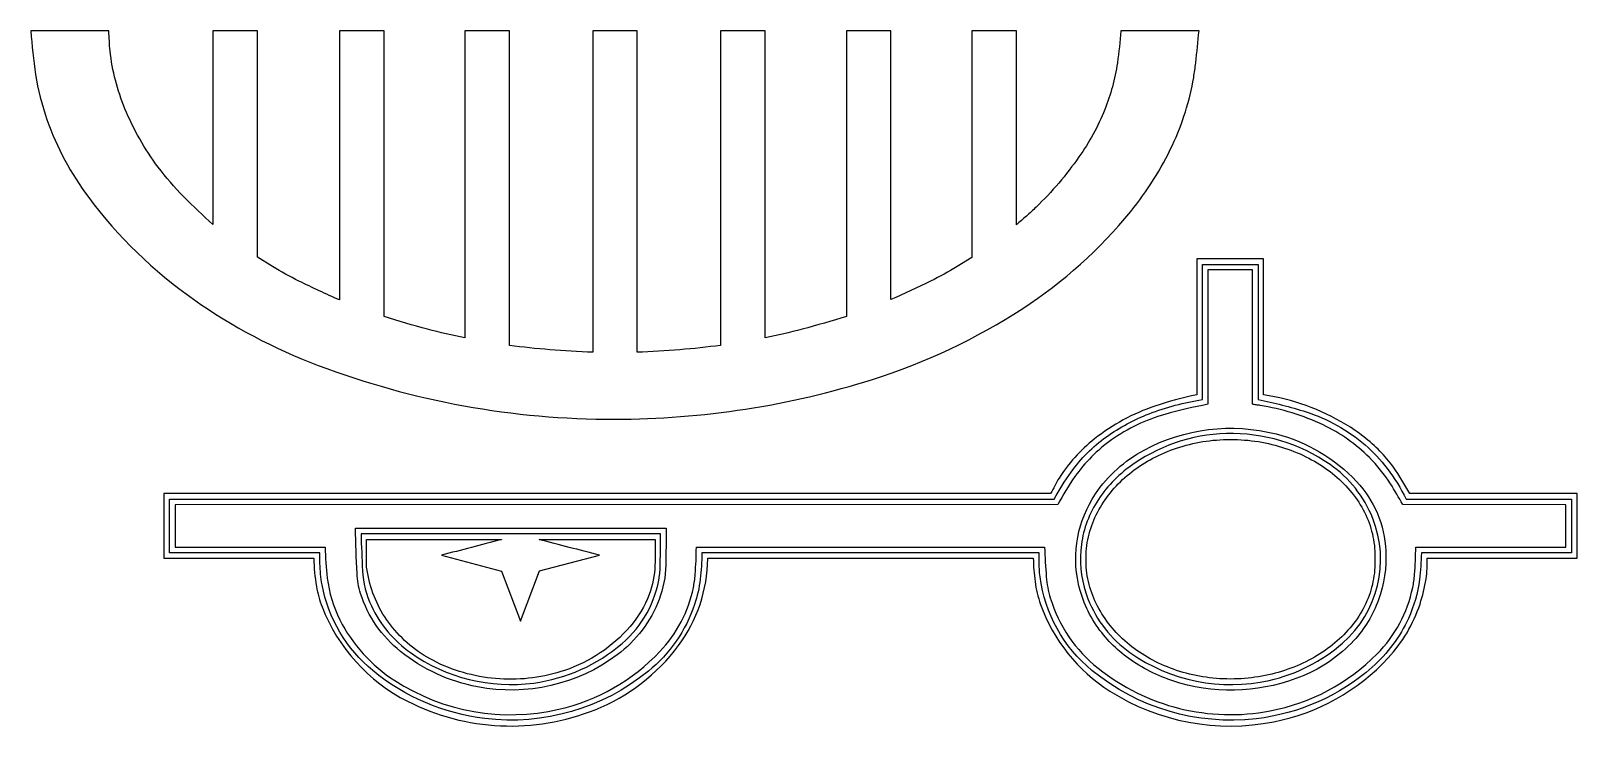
# Model space of a CAD drawing. Extents: x 1334 to 1612, y -545 to -421.
import ezdxf

# ---------------------------------------------------------------- set-up
doc = ezdxf.new("R2010")
doc.units = 0
doc.layers.add('6MM_ENGRAVE', color=245, linetype='CONTINUOUS')

msp = doc.modelspace()

# ---------------------------------------------------------------- linework, layer by layer
at = {"layer": '6MM_ENGRAVE'}
for points in [[(1334.1, -420.56, 0.024078), (1334.94, -428.38, 0.045994), (1336.98, -436.48, 0.076075), (1344.48, -450.49, 0.078784), (1363.32, -468.78, 0.063257), (1385.71, -480.64, 0.090833), (1439.04, -490.32, 0.037903), (1462.56, -488.5, 0.03817), (1485.36, -483.17, 0.067737), (1512.37, -470.42, 0.077648), (1531.78, -453, 0.061424), (1539.28, -441.09, 0.067655), (1543.1, -428.9, 0.013634), (1543.47, -426.31, 0.006158), (1544.06, -420.57), (1530, -420.56, -0.020611), (1529.39, -426.32, -0.059279), (1527.11, -434.7, -0.057445), (1522.48, -443.21, -0.046882), (1514.78, -452.22, -0.014704), (1513.02, -453.83, 0.004901), (1511.23, -455.4), (1511.23, -420.56), (1503.23, -420.56), (1503.23, -461.26), (1500.59, -462.9, -0.018305), (1495.82, -465.5, -0.012637), (1488.69, -468.84), (1488.69, -420.56), (1480.69, -420.56), (1480.69, -471.84, -0.01176), (1472.72, -474.15, -0.0143), (1466.07, -475.71), (1466.07, -420.56), (1458.07, -420.56), (1458.07, -477.05, -0.01266), (1450.73, -477.84, -0.012208), (1443.09, -478.28), (1443.09, -420.56), (1435.09, -420.56), (1435.09, -478.28, -0.012074), (1427.37, -477.84, -0.012793), (1420.11, -477.06), (1420.11, -420.56), (1412.11, -420.56), (1412.11, -475.72, -0.014088), (1405.38, -474.15, -0.011972), (1397.57, -471.89), (1397.57, -420.56), (1389.57, -420.56), (1389.57, -468.9, -0.012471), (1382.28, -465.5, -0.018499), (1377.52, -462.9), (1374.8, -461.22), (1374.8, -420.56), (1366.8, -420.56), (1366.8, -455.34, -0.015275), (1361.54, -450.32, -0.033943), (1356.97, -445.02, -0.062728), (1350.99, -434.53, -0.070783), (1348.33, -424.15, -0.016987), (1348.2, -422.36, 0.005662), (1348.1, -420.56)], [(1585.06, -515.31), (1612.01, -515.31), (1612.01, -503.67), (1581.94, -503.66, 0.028455), (1578.99, -498.92, 0.042559), (1576.58, -496.06, 0.061717), (1570.46, -491.26, 0.097685), (1555.66, -485.93), (1555.66, -461.5), (1543.66, -461.5), (1543.66, -485.93, 0.033121), (1536.12, -487.96, 0.084927), (1525.28, -493.86, 0.041867), (1521.72, -497.19, 0.043874), (1518.91, -500.89, 0.021926), (1518.13, -502.27, -0.007308), (1517.39, -503.66), (1358.01, -503.67), (1358.01, -515.31), (1384.96, -515.31, 0.038753), (1385.41, -520.36, 0.051363), (1386.43, -524.05, 0.183837), (1401.79, -540.99, 0.216299), (1435.5, -542.51, 0.138101), (1450.49, -530.99, 0.159165), (1455.76, -515.35, 0.012051), (1455.76, -515.34, 0.002159), (1455.76, -515.31), (1514.26, -515.31, 0.025782), (1514.59, -519.5, 0.053976), (1515.57, -523.58, 0.166998), (1528.03, -539.16, 0.192399), (1557.52, -544.67, 0.158257), (1578.06, -533.2, 0.107833), (1583.78, -523.52, 0.040607), (1584.87, -518.99, 0.051178)], [(1584.02, -514.31, -0.026739), (1583.68, -519.11, -0.076515), (1581.7, -526.09, -0.104847), (1575.19, -534.85, -0.153621), (1554.3, -544.13, -0.202375), (1524.82, -535.46, -0.191751), (1515.49, -518.63, -0.021079), (1515.37, -517.2, -0.010447), (1515.3, -514.31), (1454.72, -514.31, -0.023686), (1454.39, -519.07, -0.052262), (1453.39, -523.58, -0.141524), (1445.08, -535.59, -0.203816), (1415.7, -544.09, -0.14278), (1395.57, -535.49, -0.175968), (1386.42, -520.05, -0.028267), (1386.17, -518.15, -0.014084), (1386, -514.31), (1359.01, -514.31), (1359.01, -504.67), (1518.03, -504.66, -0.03222), (1521.05, -499.84, -0.082118), (1527.43, -493.47, -0.062631), (1535.08, -489.34, -0.054791), (1544.66, -486.79), (1544.66, -462.5), (1554.66, -462.5), (1554.66, -486.79, -0.027843), (1563.29, -489, -0.101762), (1573.9, -494.94, -0.051874), (1577.87, -499.16, -0.046278), (1581.3, -504.66), (1611.01, -504.67), (1611.01, -514.31)], [(1610.01, -513.31), (1610.01, -505.67), (1580.67, -505.66, 0.01598), (1578.46, -501.91, 0.056257), (1574.68, -497.2, 0.084624), (1566.36, -491.35, 0.07237), (1555.02, -487.85, 0.001469), (1554.34, -487.74, -0.00049), (1553.66, -487.64), (1553.66, -463.5), (1545.66, -463.5), (1545.66, -487.64, 0.022451), (1537.92, -489.45, 0.08611), (1528.31, -494.05, 0.08449), (1521.75, -500.63, 0.032639), (1518.66, -505.66), (1360.01, -505.67), (1360.01, -513.31), (1387, -513.31, 0.026086), (1387.36, -518.87, 0.088402), (1389.63, -526.36, 0.133212), (1399.48, -537.27, 0.201989), (1428.99, -542.43, 0.147505), (1447.15, -532.07, 0.139262), (1453.17, -520.57, 0.032788), (1453.5, -518.21, 0.015923), (1453.71, -513.31), (1516.31, -513.31, 0.014129), (1516.61, -518.66, 0.052994), (1517.33, -522.43, 0.151499), (1525.92, -535.06, 0.218415), (1556.83, -542.72, 0.152262), (1576.08, -532.48, 0.144389), (1582.47, -520.57, 0.032751), (1582.81, -518.21, 0.015867), (1583.02, -513.3)], [(1526.25, -528.25, -0.107131), (1522.4, -519.94, -0.205803), (1525.45, -503.75, -0.122491), (1534.18, -495.85, -0.187645), (1557.93, -492.97, -0.142626), (1572.38, -501.51, -0.179026), (1577.64, -513.97, -0.097694), (1576.32, -522.76, -0.101309), (1571.86, -530.09, -0.107636), (1562.8, -536.4, -0.168983), (1540.62, -537.71, -0.076827), (1532.28, -533.9, -0.085469)], [(1524.1, -522.56, 0.146625), (1531.65, -532.23, 0.212842), (1556.68, -537.23, 0.124436), (1569.87, -530.53, 0.318196), (1575.28, -508.13, 0.147036), (1567.61, -498.46, 0.16023), (1548.99, -492.9, 0.153778), (1531.44, -498.97, 0.100419), (1525.37, -505.72, 0.114782), (1522.8, -513.9, 0.11228)], [(1392.42, -509.9), (1448.27, -509.9, -0.004242), (1448.21, -516.53, -0.086657), (1447.01, -522.7, -0.142687), (1439.49, -532.65, -0.210064), (1414.37, -538.41, -0.12195), (1400.52, -532.04, -0.148052), (1393.35, -521.62, -0.06596), (1392.71, -518.02, -0.004723)], [(1447.29, -510.9), (1393.43, -510.9, 0.006607), (1393.71, -517.53, 0.095866), (1395.3, -523.86, 0.129905), (1402.32, -532.25, 0.189534), (1424.48, -537.71, 0.144629), (1440.38, -530.59, 0.182856), (1447.09, -518.36, 0.028092), (1447.19, -517.14, 0.005485)], [(1418.65, -511.9, 0.119737), (1418.67, -511.93, -0.528572), (1418.65, -511.96, -0.000897), (1413.26, -513.36, 0.000897), (1407.87, -514.75), (1418.67, -517.6), (1422.07, -526.57), (1425.5, -517.58), (1436.27, -514.75, 0.000504), (1430.87, -513.34, -0.000504), (1425.46, -511.93, -0.399881), (1425.46, -511.92, 0.267266), (1425.45, -511.91, 0.116556), (1425.46, -511.9, -0.22711), (1425.47, -511.9, -0.00007), (1435.88, -511.9, 0.00007), (1446.29, -511.9, -0.012538), (1446.26, -516.56, -0.081122), (1445.23, -521.78, -0.090431), (1441.79, -527.57, -0.133001), (1430.03, -535.44, -0.097455), (1418.37, -536.97, -0.097568), (1407, -533.98, -0.107616), (1399.1, -527.75, -0.114333), (1394.88, -519.27, -0.017081), (1394.64, -518.08, 0.005693), (1394.43, -516.89), (1394.43, -516.89), (1394.43, -511.9)]]:
    msp.add_lwpolyline(points, format="xyb", close=True, dxfattribs=at)
msp.add_lwpolyline([(1523.78, -514.05), (1523.78, -514.05), (1523.83, -513.52), (1523.9, -512.99), (1523.98, -512.47), (1524.08, -511.96), (1524.19, -511.44), (1524.32, -510.94), (1524.46, -510.43), (1524.61, -509.93), (1524.78, -509.44), (1524.96, -508.95), (1525.15, -508.47), (1525.36, -507.99), (1525.58, -507.52), (1525.81, -507.05), (1526.06, -506.59), (1526.32, -506.13), (1526.59, -505.68), (1526.87, -505.24), (1527.17, -504.8), (1527.47, -504.37), (1527.79, -503.95), (1528.12, -503.53), (1528.46, -503.12), (1528.81, -502.72), (1529.17, -502.32), (1529.55, -501.93), (1529.93, -501.55), (1530.32, -501.17), (1530.72, -500.81), (1531.14, -500.45), (1531.56, -500.1), (1531.99, -499.76), (1532.43, -499.42), (1532.88, -499.1), (1533.34, -498.78), (1533.81, -498.47), (1534.29, -498.17), (1534.77, -497.88), (1535.26, -497.6), (1535.77, -497.33), (1536.27, -497.07), (1536.79, -496.81), (1537.31, -496.57), (1537.85, -496.34), (1538.38, -496.11), (1538.93, -495.9), (1539.48, -495.7), (1540.04, -495.5), (1540.6, -495.32), (1541.18, -495.15), (1541.75, -494.99), (1542.33, -494.84), (1542.92, -494.7), (1543.52, -494.57), (1544.12, -494.46), (1544.72, -494.35), (1545.33, -494.26), (1545.94, -494.18), (1546.56, -494.11), (1547.18, -494.06), (1547.81, -494.01), (1548.44, -493.98), (1549.07, -493.96), (1549.71, -493.96), (1550.35, -493.96), (1550.98, -493.98), (1551.62, -494.01), (1552.25, -494.06), (1552.87, -494.11), (1553.49, -494.18), (1554.11, -494.26), (1554.72, -494.35), (1555.33, -494.46), (1555.94, -494.57), (1556.53, -494.7), (1557.13, -494.84), (1557.72, -494.99), (1558.3, -495.15), (1558.88, -495.32), (1559.45, -495.5), (1560.02, -495.69), (1560.58, -495.89), (1561.13, -496.11), (1561.67, -496.33), (1562.21, -496.56), (1562.74, -496.8), (1563.27, -497.06), (1563.78, -497.32), (1564.29, -497.59), (1564.79, -497.87), (1565.28, -498.16), (1565.77, -498.46), (1566.24, -498.77), (1566.71, -499.09), (1567.17, -499.41), (1567.61, -499.74), (1568.05, -500.09), (1568.48, -500.44), (1568.89, -500.8), (1569.3, -501.16), (1569.7, -501.54), (1570.08, -501.92), (1570.46, -502.31), (1570.82, -502.7), (1571.18, -503.11), (1571.52, -503.52), (1571.85, -503.93), (1572.16, -504.36), (1572.47, -504.79), (1572.76, -505.23), (1573.04, -505.67), (1573.31, -506.12), (1573.56, -506.58), (1573.8, -507.04), (1574.03, -507.5), (1574.24, -507.98), (1574.44, -508.46), (1574.62, -508.94), (1574.8, -509.43), (1574.95, -509.93), (1575.09, -510.42), (1575.22, -510.93), (1575.33, -511.44), (1575.42, -511.95), (1575.5, -512.47), (1575.57, -512.99), (1575.61, -513.52), (1575.65, -514.05), (1575.67, -514.73), (1575.67, -515.47), (1575.67, -516.21), (1575.65, -516.89), (1575.61, -517.42), (1575.57, -517.95), (1575.5, -518.47), (1575.42, -518.99), (1575.33, -519.5), (1575.22, -520.01), (1575.09, -520.52), (1574.95, -521.02), (1574.8, -521.51), (1574.62, -522), (1574.44, -522.49), (1574.24, -522.96), (1574.03, -523.44), (1573.8, -523.9), (1573.56, -524.37), (1573.31, -524.82), (1573.04, -525.27), (1572.76, -525.72), (1572.47, -526.15), (1572.16, -526.58), (1571.85, -527.01), (1571.52, -527.43), (1571.18, -527.84), (1570.82, -528.24), (1570.46, -528.64), (1570.08, -529.03), (1569.7, -529.41), (1569.3, -529.78), (1568.89, -530.15), (1568.48, -530.51), (1568.05, -530.86), (1567.61, -531.2), (1567.17, -531.53), (1566.71, -531.86), (1566.24, -532.17), (1565.77, -532.48), (1565.28, -532.78), (1564.79, -533.07), (1564.29, -533.35), (1563.78, -533.62), (1563.27, -533.88), (1562.74, -534.14), (1562.21, -534.38), (1561.67, -534.61), (1561.13, -534.84), (1560.58, -535.05), (1560.02, -535.25), (1559.45, -535.44), (1558.88, -535.63), (1558.3, -535.8), (1557.72, -535.96), (1557.13, -536.11), (1556.53, -536.24), (1555.94, -536.37), (1555.33, -536.49), (1554.72, -536.59), (1554.11, -536.68), (1553.49, -536.76), (1552.87, -536.83), (1552.25, -536.89), (1551.62, -536.93), (1550.98, -536.96), (1550.35, -536.98), (1549.71, -536.99), (1549.07, -536.98), (1548.44, -536.96), (1547.81, -536.93), (1547.18, -536.89), (1546.56, -536.83), (1545.94, -536.76), (1545.33, -536.68), (1544.72, -536.59), (1544.12, -536.48), (1543.52, -536.37), (1542.92, -536.24), (1542.33, -536.1), (1541.75, -535.95), (1541.18, -535.79), (1540.6, -535.62), (1540.04, -535.44), (1539.48, -535.25), (1538.93, -535.04), (1538.38, -534.83), (1537.85, -534.61), (1537.31, -534.37), (1536.79, -534.13), (1536.27, -533.88), (1535.77, -533.61), (1535.26, -533.34), (1534.77, -533.06), (1534.29, -532.77), (1533.81, -532.47), (1533.34, -532.16), (1532.88, -531.85), (1532.43, -531.52), (1531.99, -531.19), (1531.56, -530.84), (1531.14, -530.49), (1530.72, -530.13), (1530.32, -529.77), (1529.93, -529.39), (1529.55, -529.01), (1529.17, -528.62), (1528.81, -528.23), (1528.46, -527.82), (1528.12, -527.41), (1527.79, -526.99), (1527.47, -526.57), (1527.17, -526.14), (1526.87, -525.7), (1526.59, -525.26), (1526.32, -524.81), (1526.06, -524.35), (1525.81, -523.89), (1525.58, -523.43), (1525.36, -522.95), (1525.15, -522.47), (1524.96, -521.99), (1524.78, -521.5), (1524.61, -521.01), (1524.46, -520.51), (1524.32, -520.01), (1524.19, -519.5), (1524.08, -518.99), (1523.98, -518.47), (1523.9, -517.95), (1523.83, -517.42), (1523.78, -516.89), (1523.78, -516.89)], close=True, dxfattribs=at)

doc.saveas('drawing.dxf')
